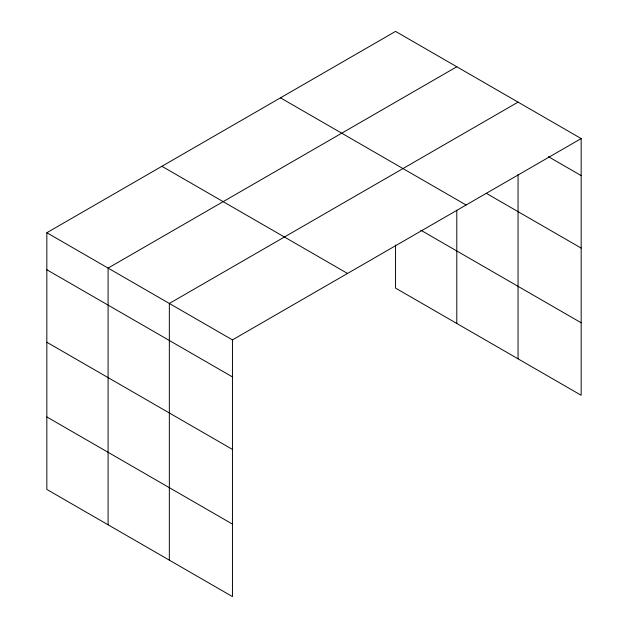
<?xml version="1.0" encoding="UTF-8"?>
<svg xmlns="http://www.w3.org/2000/svg" width="628" height="628" viewBox="0 0 628 628"><rect width="100%" height="100%" fill="white"/><g stroke="black" fill="none" stroke-linecap="round" stroke-linejoin="round"><path stroke-width="0.94" d="M518.053 174.427L518.053 358.831M395.546 244.999L395.546 288.103L581.167 395.271L581.167 138.568L395.546 31.4L46.833 232.729L46.833 489.432L232.454 596.6L232.454 339.897L46.833 232.729M456.799 66.764L108.087 268.093L108.087 524.796M518.053 102.129L169.34 303.457L169.34 560.16M232.454 339.897L581.167 138.568M548.346 156.647L581.167 175.597M486.166 193.243L581.167 248.091M280.473 97.835L466.094 205.003M420.721 230.146L581.167 322.776M161.906 166.287L347.527 273.455M46.833 269.75L232.454 376.918M46.833 342.244L232.454 449.413M46.833 416.937L232.454 524.105M456.799 210.239L456.799 323.467"/></g></svg>
